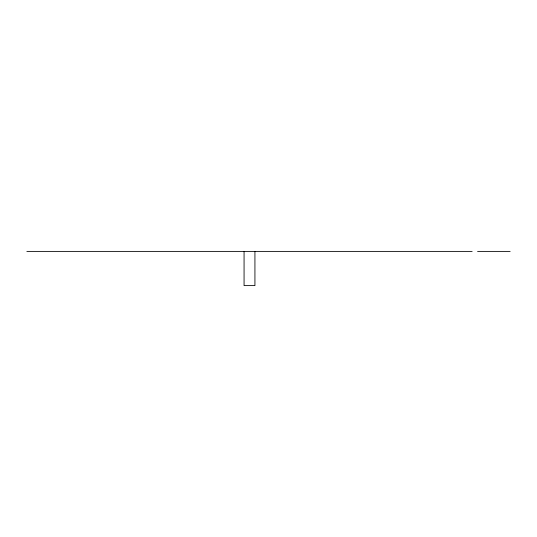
<?xml version="1.0" encoding="UTF-8"?>
<svg xmlns="http://www.w3.org/2000/svg" width="537" height="537" viewBox="0 0 537 537"><rect width="100%" height="100%" fill="white"/><g stroke="black" fill="none" stroke-linecap="round" stroke-linejoin="round"><path stroke-width="0.81" d="M26.85 251.397L472.137 251.397M477.568 251.397L510.15 251.397M254.927 251.397L254.927 285.603L244.067 285.603L244.067 251.397"/></g></svg>
